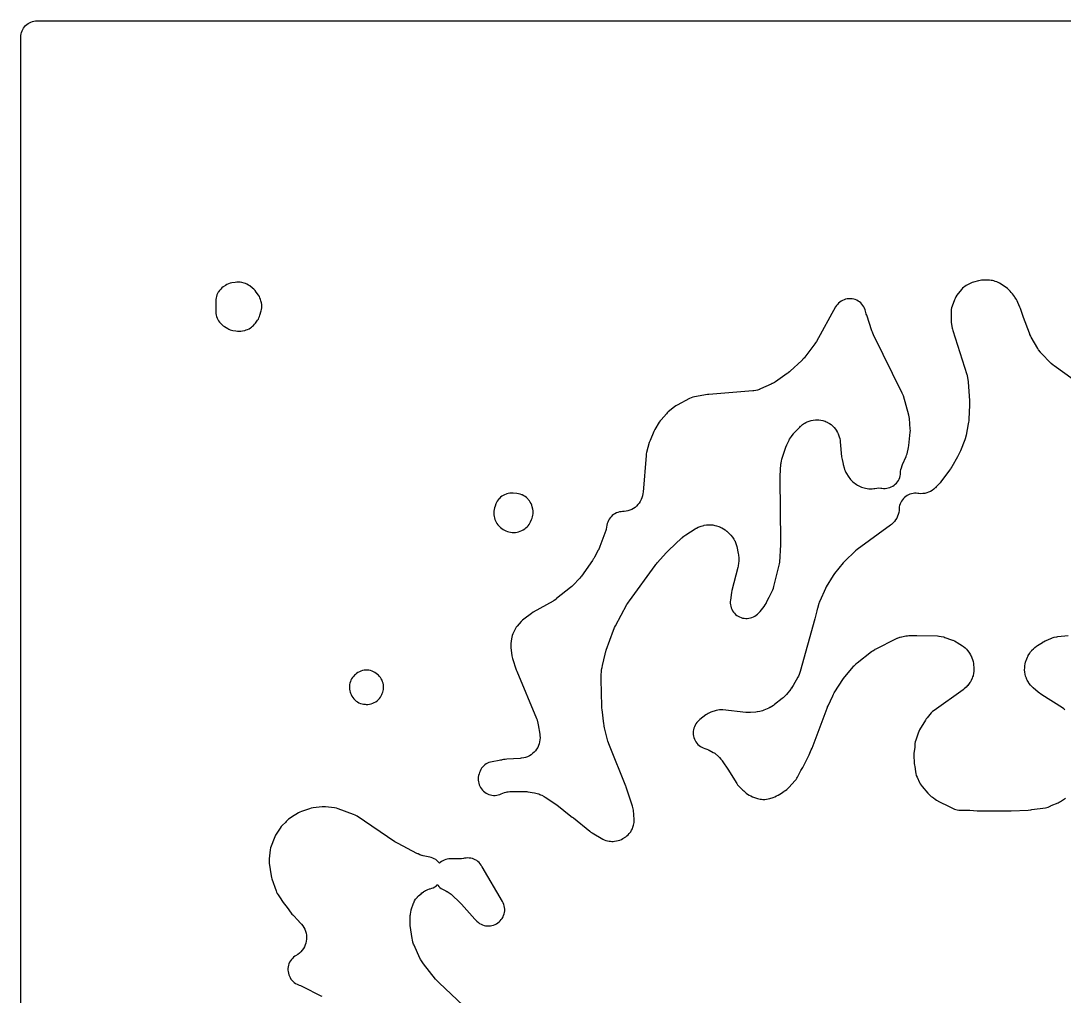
# Model space of a CAD drawing. Header units: millimetres. Extents: x 0 to 300, y 0 to 300.
# Drawn here: x -0.1 to 160.4, y 150 to 300.1 of the extents above; entities that cross this region are included whole.
import ezdxf

# ---------------------------------------------------------------- set-up
doc = ezdxf.new("R2010")
doc.units = ezdxf.units.MM
doc.layers.add('CUT', color=7, linetype='CONTINUOUS')

msp = doc.modelspace()

# ---------------------------------------------------------------- linework, layer by layer
at = {"layer": 'CUT'}
for points in [[(-0.15, 2.4114), (-0.15, 297.5872), (-0.135, 297.8933), (-0.099, 298.1357), (-0.0395, 298.3734), (0.0431, 298.6041), (0.1479, 298.8256), (0.2738, 299.0358), (0.4198, 299.2326), (0.5844, 299.4142), (0.7659, 299.5787), (0.9627, 299.7247), (1.1729, 299.8507), (1.3944, 299.9554), (1.6252, 300.038), (1.8629, 300.0975), (2.1053, 300.1335), (2.1055, 300.1335), (2.1994, 300.1381), (2.4114, 300.1485), (297.5886, 300.1485)], [(163.0489, 244.0136), (158.8423, 247.0223), (158.7033, 247.1267), (158.6789, 247.1459), (158.4162, 247.3734), (158.3936, 247.3948), (158.2704, 247.5174), (156.921, 248.9245), (156.769, 249.0929), (156.7428, 249.1237), (156.4707, 249.4866), (156.4485, 249.5203), (156.3294, 249.7135), (155.3367, 251.4378), (155.2615, 251.5749), (155.2486, 251.5997), (155.1157, 251.8826), (155.1049, 251.9085), (155.0474, 252.0538), (154.156, 254.4542), (153.7832, 255.5618), (153.6607, 255.8603), (153.548, 256.0914), (153.2859, 256.797), (153.1847, 257.0321), (153.0599, 257.2556), (152.9128, 257.4652), (152.7899, 257.6227), (152.748, 257.6979), (152.5914, 257.9189), (152.4381, 258.1122), (152.2505, 258.323), (152.2259, 258.345), (152.0871, 258.5228), (151.9024, 258.7338), (151.6953, 258.9227), (151.4683, 259.0873), (150.4498, 259.742), (150.2437, 259.861), (150.0272, 259.9599), (149.8023, 260.0377), (149.5812, 260.1026), (149.3623, 260.1563), (149.1395, 260.19), (148.9145, 260.2036), (147.8869, 260.219), (147.6661, 260.2125), (147.4467, 260.1866), (147.2305, 260.1415), (146.4383, 259.9391), (146.2194, 259.8723), (146.0076, 259.7859), (145.8045, 259.6804), (145.3173, 259.3983), (145.1222, 259.2729), (144.9396, 259.13), (144.771, 258.9707), (144.6179, 258.7965), (143.8964, 257.8947), (143.7359, 257.6697), (143.6013, 257.4284), (143.4941, 257.1736), (143.1542, 256.2216), (143.0766, 255.9601), (143.028, 255.6917), (143.0089, 255.4196), (142.9889, 254.1261), (142.9952, 253.9059), (143.0209, 253.6871), (143.1582, 252.8407), (143.1948, 252.6583), (143.2449, 252.4791), (145.4121, 245.7065), (145.4494, 245.577), (145.4518, 245.5632), (145.6108, 244.5575), (145.8312, 241.6377), (145.8416, 241.4003), (145.8435, 241.2389), (145.8388, 241.0012), (145.7257, 238.8062), (145.7035, 238.5482), (145.6823, 238.3739), (145.6424, 238.1181), (145.3049, 236.3591), (145.2678, 236.1878), (145.2605, 236.1574), (145.1627, 235.8211), (145.1526, 235.7915), (145.092, 235.6271), (144.4336, 233.9615), (144.3954, 233.874), (143.9675, 233.0407), (143.0932, 231.4985), (142.971, 231.2978), (142.8837, 231.1642), (142.7491, 230.9715), (141.4306, 229.2045), (141.2963, 229.0351), (141.2019, 228.9227), (141.0581, 228.7612), (140.7205, 228.4035), (140.5929, 228.2747), (140.5695, 228.2522), (140.3184, 228.033), (140.071, 227.856), (139.8077, 227.7038), (139.5309, 227.5778), (139.2433, 227.479), (138.9474, 227.4086), (138.6462, 227.367), (138.3423, 227.3547), (138.0386, 227.3718), (137.8782, 227.3966), (137.6342, 227.422), (137.3889, 227.4235), (137.1446, 227.4009), (136.9037, 227.3544), (136.6686, 227.2846), (136.4414, 227.192), (136.2244, 227.0777), (136.0196, 226.9426), (135.829, 226.7881), (135.6546, 226.6157), (135.4978, 226.427), (135.3603, 226.2238), (135.2434, 226.0082), (135.1482, 225.7821), (135.0755, 225.5478), (135.0262, 225.3075), (135.0007, 225.0635), (134.9841, 224.7625), (134.9372, 224.4583), (134.8608, 224.1601), (134.7556, 223.8709), (134.6226, 223.5933), (134.4631, 223.33), (134.2786, 223.0836), (134.071, 222.8564), (133.8201, 222.6308), (133.7947, 222.6101), (133.6495, 222.4977), (128.5493, 218.7442), (128.3054, 218.5396), (126.5955, 216.9083), (126.3992, 216.6981), (125.0521, 215.0785), (124.9348, 214.926), (124.8297, 214.7649), (123.7924, 213.0339), (123.6502, 212.7596), (122.7861, 210.8046), (122.7176, 210.6327), (122.6621, 210.4562), (122.4452, 209.6667), (122.4089, 209.5684), (122.3347, 209.332), (122.0043, 208.0621), (119.7852, 199.9847), (119.7411, 199.8362), (119.7327, 199.8098), (119.6348, 199.5422), (119.5151, 199.2836), (119.5024, 199.2589), (119.4288, 199.1226), (118.6911, 197.8224), (118.6126, 197.6903), (118.598, 197.667), (118.425, 197.4131), (118.4086, 197.391), (118.3145, 197.2695), (117.6433, 196.4395), (117.5107, 196.2844), (117.4863, 196.2573), (117.1968, 195.9699), (117.1696, 195.9456), (117.0135, 195.8141), (115.8383, 194.8772), (115.7033, 194.7745), (115.6787, 194.7567), (115.4183, 194.5851), (115.1435, 194.4378), (115.1162, 194.4247), (114.9616, 194.3549), (114.1834, 194.0244), (113.9894, 193.9483), (113.9545, 193.9357), (113.5878, 193.8261), (113.2111, 193.7578), (113.1743, 193.7532), (112.9669, 193.7332), (112.1016, 193.6741), (111.9391, 193.6665), (111.91, 193.6658), (111.5848, 193.6719), (111.5558, 193.6737), (111.3937, 193.6873), (107.8616, 194.0606), (107.6024, 194.0745), (107.3431, 194.0614), (107.0865, 194.0214), (106.8355, 193.9551), (106.0342, 193.6982), (105.8311, 193.6232), (105.6352, 193.5309), (105.448, 193.422), (105.2709, 193.2973), (104.3314, 192.5728), (104.0824, 192.353), (104.0267, 192.2968), (103.863, 192.1146), (103.718, 191.9173), (103.5929, 191.7067), (103.489, 191.4849), (103.4074, 191.254), (103.3487, 191.0163), (103.3136, 190.7739), (103.3023, 190.5292), (103.3151, 190.2847), (103.3517, 190.0425), (103.4118, 189.8051), (103.4949, 189.5747), (103.6001, 189.3536), (103.7265, 189.1438), (103.8728, 188.9473), (104.0375, 188.7662), (104.2193, 188.602), (104.4162, 188.4564), (104.6264, 188.3307), (104.8479, 188.2263), (105.0786, 188.144), (105.2626, 188.0883), (105.5805, 187.9563), (105.6107, 187.942), (105.7778, 187.8574), (106.3835, 187.5316), (106.5278, 187.4499), (106.5533, 187.4347), (106.6246, 187.3877), (106.6742, 187.3458), (107.2074, 186.8744), (107.3335, 186.7577), (107.3556, 186.7363), (107.572, 186.5063), (107.7666, 186.2575), (107.7844, 186.2325), (107.8806, 186.0902), (108.6191, 184.943), (110.001, 182.7219), (110.1245, 182.5416), (110.2633, 182.3727), (110.4162, 182.2166), (110.5673, 182.0753), (110.7331, 181.8979), (110.9498, 181.6924), (111.0822, 181.5938), (111.2921, 181.3976), (111.4721, 181.2445), (111.6658, 181.1091), (111.921, 180.9481), (112.1623, 180.814), (112.4168, 180.7073), (113.181, 180.4354), (113.3869, 180.3719), (113.5976, 180.3265), (113.8114, 180.2993), (114.0268, 180.2907), (114.3153, 180.2916), (114.5906, 180.3077), (114.8625, 180.354), (115.1277, 180.43), (115.6337, 180.6057), (115.882, 180.7071), (116.118, 180.8346), (116.1267, 180.8399), (116.1462, 180.8472), (116.3772, 180.9622), (116.8891, 181.2508), (117.0997, 181.3838), (117.296, 181.5371), (117.3674, 181.5988), (117.498, 181.6787), (117.6949, 181.8124), (117.8782, 181.9642), (118.0463, 182.1328), (118.9919, 183.1765), (119.1341, 183.3483), (119.2604, 183.5321), (119.3699, 183.7264), (119.8866, 184.7477), (119.9862, 184.889), (120.0883, 185.046), (120.1783, 185.2103), (121.0339, 186.9196), (121.1339, 187.1469), (121.2368, 187.4164), (121.4845, 187.9059), (121.5954, 188.1589), (123.9011, 194.325), (123.9563, 194.464), (123.9957, 194.5577), (124.0563, 194.6944), (124.7755, 196.2316), (124.842, 196.3666), (124.889, 196.4574), (124.901, 196.4795), (125.0161, 196.6718), (126.4471, 198.8911), (127.9112, 200.6877), (128.0481, 200.8464), (128.0733, 200.874), (128.3725, 201.1672), (128.4006, 201.1918), (128.5621, 201.3255), (130.7718, 203.0526), (130.9247, 203.166), (130.9525, 203.1855), (131.2746, 203.3883), (131.3043, 203.405), (131.4727, 203.4938), (134.5145, 205.002), (134.7032, 205.0891), (134.7372, 205.1037), (135.1275, 205.2459), (135.1629, 205.2567), (135.3634, 205.3114), (135.41, 205.3227), (136.0345, 205.455), (136.2702, 205.4882), (136.3031, 205.4912), (136.4874, 205.5034), (137.3739, 205.5403), (137.5076, 205.5435), (137.5985, 205.544), (137.7323, 205.5424), (140.9116, 205.4477), (141.1032, 205.437), (141.1374, 205.4343), (141.4871, 205.3878), (141.8302, 205.3058), (141.8631, 205.2961), (142.0458, 205.2373), (143.083, 204.8739), (143.2267, 204.8203), (143.2522, 204.8101), (143.5099, 204.6954), (143.7573, 204.5601), (143.7808, 204.5459), (143.9106, 204.4642), (144.7436, 203.9156), (144.8803, 203.8211), (144.9044, 203.8036), (145.1438, 203.6136), (145.3459, 203.4215), (145.5303, 203.2123), (145.7113, 202.966), (145.7278, 202.9413), (145.8171, 202.8011), (145.9659, 202.5557), (146.053, 202.4041), (146.0679, 202.3767), (146.2082, 202.0875), (146.3111, 201.8129), (146.388, 201.5299), (146.4429, 201.2133), (146.4468, 201.1823), (146.4646, 201.0083), (146.4974, 200.593), (146.5076, 200.4005), (146.5085, 200.3661), (146.5, 200.012), (146.4591, 199.6914), (146.3784, 199.3465), (146.3688, 199.3134), (146.3121, 199.1343), (146.2467, 198.9596), (146.2339, 198.9279), (146.0857, 198.6088), (145.9058, 198.3065), (145.8868, 198.278), (145.7766, 198.1215), (145.6817, 197.9938), (145.5612, 197.8401), (145.539, 197.8132), (145.2962, 197.549), (145.0273, 197.3114), (145, 197.2898), (144.844, 197.1723), (140.3775, 193.9881), (140.1501, 193.805), (139.9455, 193.5966), (139.3094, 192.868), (139.1721, 192.6959), (139.0504, 192.5124), (138.1454, 191.0078), (138.0154, 190.7618), (137.9137, 190.5028), (137.5486, 189.3967), (137.4826, 189.1575), (137.4406, 188.9129), (137.4231, 188.6654), (137.4166, 188.3528), (137.3016, 187.6867), (137.2701, 187.4178), (137.2678, 187.147), (137.3284, 185.8248), (137.3519, 185.5784), (137.3998, 185.3355), (137.4783, 185.0198), (137.5269, 184.5325), (137.5704, 184.2548), (137.6448, 183.9838), (137.7492, 183.7228), (138.1489, 182.8666), (138.256, 182.6625), (138.3813, 182.4691), (138.524, 182.288), (139.4372, 181.2331), (139.6168, 181.0461), (139.7206, 180.9583), (139.7713, 180.9056), (139.9377, 180.7608), (140.1161, 180.6313), (140.3033, 180.5075), (140.5675, 180.3068), (140.7607, 180.1738), (140.9655, 180.0595), (141.0294, 180.0277), (141.205, 179.9116), (141.401, 179.7946), (141.6067, 179.696), (142.2067, 179.4414), (143.2916, 178.901), (143.5049, 178.8069), (143.726, 178.7331), (143.953, 178.6803), (144.184, 178.6487), (144.4169, 178.6389), (145.8724, 178.6451), (147.0201, 178.5481), (147.0577, 178.5452), (147.0645, 178.5447), (147.223, 178.5387), (152.0831, 178.5104), (152.1104, 178.5104), (152.1151, 178.5105), (152.2289, 178.5136), (154.8769, 178.6478), (155.1966, 178.6848), (155.2756, 178.6991), (155.4255, 178.7102), (157.5015, 179.0095), (157.715, 179.0498), (157.9241, 179.1085), (158.1274, 179.1851), (158.3233, 179.2791), (158.4148, 179.328), (159.4503, 179.7522), (159.6387, 179.8386), (159.8193, 179.9404), (159.9908, 180.0568), (160.5859, 180.4977)], [(160.5204, 194.0786), (160.341, 194.2326), (160.1478, 194.3689), (156.9517, 196.4056), (156.7372, 196.553), (156.5952, 196.658), (156.3914, 196.82), (155.6157, 197.4816), (155.4723, 197.6104), (155.4473, 197.6341), (155.2028, 197.8904), (155.0251, 198.1199), (154.9977, 198.1592), (154.9818, 198.1844), (154.896, 198.3272), (154.7109, 198.6512), (154.6674, 198.7404), (154.5882, 198.9141), (154.5749, 198.9454), (154.4541, 199.2748), (154.375, 199.5849), (154.3278, 199.9015), (154.3117, 200.252), (154.3118, 200.2861), (154.3176, 200.4769), (154.3263, 200.6317), (154.3399, 200.8037), (154.343, 200.8344), (154.3897, 201.1482), (154.4585, 201.4293), (154.5619, 201.7292), (154.5733, 201.7579), (154.6406, 201.9168), (154.7725, 202.209), (154.8632, 202.3958), (154.8803, 202.4287), (155.0918, 202.7858), (155.1124, 202.8166), (155.2327, 202.9858), (155.3112, 203.09), (155.4182, 203.2255), (155.4379, 203.2493), (155.6513, 203.4842), (155.8649, 203.6796), (156.1178, 203.8714), (156.1432, 203.8889), (156.2876, 203.9835), (157.0622, 204.4658), (157.1821, 204.5374), (157.2038, 204.5498), (157.451, 204.6793), (157.4736, 204.6901), (157.6007, 204.7478), (158.3249, 205.0608), (158.5028, 205.1324), (158.5349, 205.1444), (158.871, 205.2504), (159.2161, 205.3216), (159.2499, 205.3268), (159.4402, 205.351), (161.0194, 205.5113)], [(68.8577, 147.6952), (64.2089, 152.0276), (63.7079, 152.55), (63.6651, 152.6025), (61.8018, 154.9819), (61.7131, 155.1196), (61.5256, 155.4106), (61.4185, 155.5769), (61.3285, 155.7165), (61.2561, 155.8637), (60.3628, 157.8247), (60.2924, 157.9896), (60.2805, 158.0194), (60.1732, 158.3309), (60.096, 158.6513), (60.09, 158.6828), (60.0607, 158.8597), (59.7762, 160.87), (59.7552, 161.0496), (59.7523, 161.0817), (59.7363, 161.4428), (59.7364, 161.4751), (59.7415, 161.6559), (59.7808, 162.4065), (59.794, 162.5804), (59.7971, 162.6114), (59.8435, 162.9286), (59.9192, 163.2401), (59.928, 163.27), (59.9808, 163.4361), (60.2231, 164.1404), (60.2875, 164.3134), (60.2997, 164.344), (60.4411, 164.6525), (60.5972, 164.9199), (60.7072, 165.0718), (60.873, 165.2579), (60.8974, 165.2826), (61.0375, 165.4173), (61.4259, 165.7717), (61.5672, 165.8943), (61.593, 165.9155), (61.8117, 166.0783), (61.8353, 166.093), (61.9628, 166.1674), (62.1216, 166.255), (62.1504, 166.27), (62.4534, 166.4096), (62.7408, 166.5096), (62.8429, 166.5344), (63.0821, 166.6052), (63.3129, 166.6995), (63.5333, 166.8163), (63.7409, 166.9545), (63.9337, 167.1127), (63.9616, 167.1408), (64.0032, 167.0828), (64.1628, 166.9002), (64.3395, 166.734), (64.5314, 166.5857), (64.7367, 166.4567), (64.9536, 166.3481), (65.0521, 166.3047), (65.2342, 166.2191), (65.4124, 166.1294), (65.4438, 166.1125), (65.7571, 165.9222), (66.0484, 165.6996), (66.0755, 165.6765), (66.2239, 165.5431), (67.3341, 164.4902), (67.455, 164.3703), (67.5352, 164.287), (67.6505, 164.1617), (69.6841, 161.8483), (69.8376, 161.6885), (70.0047, 161.5429), (70.2474, 161.3498), (70.4483, 161.2055), (70.6625, 161.0817), (70.8879, 160.9798), (71.1222, 160.9006), (71.3632, 160.845), (71.6085, 160.8134), (71.8558, 160.8062), (72.1025, 160.8236), (72.3464, 160.8652), (72.5849, 160.9307), (72.8158, 161.0194), (73.0368, 161.1306), (73.2457, 161.263), (73.4405, 161.4154), (73.6193, 161.5863), (73.7803, 161.7741), (73.922, 161.9769), (74.0429, 162.1926), (74.142, 162.4193), (74.2181, 162.6546), (74.2707, 162.8963), (74.299, 163.1421), (74.303, 163.3894), (74.2825, 163.6359), (74.2378, 163.8791), (74.1692, 164.1168), (74.0775, 164.3465), (73.9635, 164.5661), (70.8581, 169.8859), (70.8051, 169.9814), (70.6776, 170.1871), (70.5309, 170.3795), (70.3663, 170.5569), (70.1853, 170.7174), (69.9896, 170.8598), (69.781, 170.9825), (69.5616, 171.0845), (69.3334, 171.1648), (69.0984, 171.2227), (68.859, 171.2576), (68.6173, 171.2692), (68.3756, 171.2573), (68.1362, 171.2222), (67.9633, 171.1882), (67.6454, 171.1558), (67.6144, 171.1541), (67.4406, 171.1485), (65.9407, 171.1354), (65.6985, 171.1216), (65.4589, 171.0843), (65.224, 171.024), (64.996, 170.9412), (64.7771, 170.8367), (64.5694, 170.7114), (64.3748, 170.5667), (64.2551, 170.4581), (64.2234, 170.503), (64.0603, 170.6917), (63.8791, 170.8631), (63.6818, 171.0156), (63.4703, 171.1477), (63.2466, 171.2581), (63.0131, 171.3456), (62.772, 171.4095), (61.7658, 171.6229), (61.599, 171.6622), (61.5694, 171.6699), (61.2685, 171.7631), (60.9774, 171.8834), (60.9496, 171.8964), (60.7961, 171.9725), (57.8864, 173.499), (57.7077, 173.5991), (57.5882, 173.6704), (57.4151, 173.7801), (51.576, 177.7104), (51.3153, 177.8638), (51.038, 177.9846), (48.7013, 178.8383), (48.417, 178.9234), (48.1245, 178.9742), (46.7448, 179.1303), (46.4712, 179.1461), (46.1975, 179.1319), (44.8067, 178.9829), (44.5228, 178.9359), (44.2461, 178.8564), (43.0403, 178.4338), (42.8006, 178.3356), (42.5723, 178.213), (41.5038, 177.566), (41.2707, 177.4062), (41.0572, 177.2212), (40.8532, 177.0231), (40.6929, 176.8809), (40.5788, 176.7566), (40.1141, 176.3055), (39.9207, 176.095), (39.7527, 175.8638), (39.0478, 174.7675), (38.9121, 174.5284), (38.8034, 174.2758), (38.3678, 173.0872), (38.2839, 172.8095), (38.2328, 172.5239), (38.0679, 171.146), (38.0514, 170.9273), (38.0542, 170.708), (38.0762, 170.4898), (38.3615, 168.5241), (38.4081, 168.2855), (38.4776, 168.0526), (39.12, 166.2293), (39.2065, 166.0156), (39.3123, 165.8109), (39.4366, 165.6167), (39.6511, 165.3133), (39.666, 165.2873), (40.2223, 164.4094), (40.417, 164.1429), (40.8132, 163.6696), (41.4356, 162.7892), (41.551, 162.6384), (41.6776, 162.4968), (42.5635, 161.5784), (42.5993, 161.5357), (42.622, 161.5089), (42.6262, 161.5041), (42.7263, 161.3946), (43.0347, 161.0768), (43.2264, 160.8343), (43.3939, 160.5732), (43.5348, 160.2968), (43.6478, 160.008), (43.7318, 159.7094), (43.786, 159.4039), (43.8098, 159.0947), (43.8031, 158.7846), (43.7658, 158.4766), (43.6983, 158.1738), (43.6014, 157.8792), (43.4759, 157.5955), (43.3231, 157.3256), (43.1444, 157.072), (42.9416, 156.8373), (42.7167, 156.6237), (42.4718, 156.4333), (42.1319, 156.2192), (42.133, 156.2175), (42.0095, 156.1397), (41.8146, 155.9881), (41.6356, 155.8181), (41.4743, 155.6312), (41.3322, 155.4293), (41.2107, 155.2143), (41.1109, 154.9885), (41.034, 154.7539), (40.9806, 154.5128), (40.9512, 154.2677), (40.9461, 154.0208), (40.9654, 153.7747), (41.0089, 153.5317), (41.0761, 153.2941), (41.1665, 153.0643), (41.2791, 152.8446), (41.4128, 152.637), (41.5663, 152.4437), (41.7381, 152.2664), (41.9266, 152.1069), (42.1299, 151.9668), (42.3461, 151.8475), (42.5729, 151.75), (42.6731, 151.7128), (42.8671, 151.6343), (42.9973, 151.5774), (43.1866, 151.4882), (46.0265, 150.0529), (46.1762, 149.9729)]]:
    msp.add_lwpolyline(points, dxfattribs=at)
for points in [[(33.1969, 252.3711), (33.4434, 252.3636), (33.6894, 252.3805), (33.9326, 252.4215), (34.2905, 252.5002), (34.5231, 252.5633), (34.7485, 252.6484), (34.9647, 252.7548), (35.1696, 252.8815), (35.3325, 252.9935), (35.5063, 253.1244), (35.668, 253.2699), (35.8164, 253.4289), (35.9505, 253.6002), (36.2743, 254.0532), (36.3923, 254.2344), (36.4941, 254.425), (36.5792, 254.6237), (36.6467, 254.8291), (36.8335, 255.4922), (36.8889, 255.7345), (36.92, 255.9812), (36.9265, 256.2297), (36.9082, 256.4775), (36.8654, 256.7224), (36.7914, 257.0491), (36.7299, 257.272), (36.6481, 257.4883), (36.5467, 257.6961), (36.4265, 257.8937), (36.0838, 258.4022), (35.9157, 258.6241), (35.7239, 258.8259), (35.5108, 259.0051), (35.0596, 259.3437), (34.8583, 259.4799), (34.6446, 259.596), (34.4208, 259.6908), (34.1887, 259.7634), (33.8732, 259.8455), (33.6147, 259.8983), (33.352, 259.9236), (33.0881, 259.9211), (32.8259, 259.8908), (32.3025, 259.8021), (32.0431, 259.7438), (31.7913, 259.6583), (31.5501, 259.5465), (31.3221, 259.4097), (30.9992, 259.1919), (30.7902, 259.0343), (30.5987, 258.8557), (30.427, 258.6581), (30.2769, 258.4437), (30.2295, 258.3678), (30.1157, 258.1651), (30.0211, 257.9526), (29.9468, 257.7323), (29.8932, 257.5061), (29.8608, 257.2758), (29.85, 257.0435), (29.85, 255.3478), (29.862, 255.1029), (29.898, 254.8602), (29.9576, 254.6223), (30.0402, 254.3914), (30.145, 254.1697), (30.2711, 253.9593), (30.4171, 253.7623), (30.5129, 253.6455), (30.6616, 253.4798), (30.8245, 253.328), (31.0002, 253.1914), (31.1874, 253.0708), (31.6761, 252.7861), (31.8693, 252.6846), (32.0705, 252.6003), (32.2784, 252.5339), (32.4912, 252.4859), (32.9523, 252.4028)], [(70.8775, 181.7213), (71.0498, 181.5508), (71.2378, 181.3978), (71.4398, 181.2637), (71.6538, 181.1499), (71.8778, 181.0572), (72.1097, 180.9868), (72.3474, 180.9391), (72.5886, 180.9146), (72.831, 180.9136), (73.0724, 180.9362), (73.3104, 180.9819), (73.5429, 181.0505), (73.7677, 181.1414), (73.9929, 181.2453), (74.2518, 181.3395), (74.5252, 181.4136), (74.6672, 181.4597), (74.8229, 181.4669), (75.0964, 181.4931), (75.1248, 181.4946), (75.2834, 181.4997), (77.1655, 181.5203), (77.3312, 181.5184), (77.3609, 181.5174), (77.6912, 181.4918), (77.7207, 181.4882), (77.8847, 181.4644), (78.8816, 181.2975), (79.0815, 181.2584), (79.1169, 181.2505), (79.5088, 181.1401), (79.5432, 181.1284), (79.7341, 181.0574), (79.8362, 181.0162), (80.0057, 180.943), (80.0357, 180.9292), (80.3629, 180.7581), (80.3914, 180.7414), (80.5483, 180.644), (82.3306, 179.4757), (84.4978, 177.7171), (84.692, 177.5745), (84.8949, 177.4537), (87.4112, 175.3782), (87.5713, 175.2566), (87.7407, 175.1483), (89.3922, 174.1832), (89.6245, 174.0633), (89.868, 173.9683), (90.12, 173.8993), (90.3779, 173.8569), (90.5788, 173.8347), (90.7874, 173.8203), (90.9965, 173.8235), (91.2046, 173.8441), (91.4986, 173.8857), (91.7616, 173.9374), (92.0176, 174.017), (92.2635, 174.1235), (92.4967, 174.2558), (92.9199, 174.5269), (93.1214, 174.6704), (93.3077, 174.8332), (93.477, 175.0136), (93.6276, 175.2099), (93.6956, 175.3081), (93.8367, 175.5378), (93.9524, 175.7813), (94.0411, 176.0358), (94.1169, 176.2978), (94.1687, 176.5121), (94.2015, 176.7301), (94.2149, 176.9502), (94.2089, 177.1707), (94.1048, 178.627), (94.0816, 178.8315), (94.0418, 179.0334), (93.9855, 179.2313), (93.0185, 182.1645), (93.0082, 182.1953), (93.0063, 182.2008), (92.9582, 182.329), (90.4137, 188.5874), (90.3239, 188.8323), (90.2688, 189.0006), (90.1962, 189.2514), (89.6735, 191.3249), (89.6253, 191.5431), (89.5971, 191.6922), (89.562, 191.9129), (89.2782, 194.1223), (89.2586, 194.3134), (89.2486, 194.4434), (89.2389, 194.6352), (89.1349, 198.7391), (89.1352, 198.9415), (89.1392, 199.0788), (89.1504, 199.2809), (89.2232, 200.1602), (89.2557, 200.4314), (89.2843, 200.6144), (89.3364, 200.8824), (89.75, 202.6625), (89.8084, 202.8831), (89.8526, 203.0316), (89.9243, 203.2482), (91.0492, 206.3297), (91.1503, 206.5785), (91.2249, 206.7448), (91.3435, 206.9857), (93.1202, 210.2901), (93.2508, 210.514), (93.3446, 210.6629), (93.4904, 210.8773), (97.4708, 216.3175), (97.5829, 216.4632), (97.6615, 216.5602), (97.7806, 216.7002), (99.2166, 218.3057), (99.3265, 218.4234), (99.403, 218.5018), (99.5179, 218.6148), (101.5764, 220.5524), (101.7098, 220.672), (101.7341, 220.6928), (102.0172, 220.9123), (102.0434, 220.9307), (102.1925, 221.0301), (103.6321, 221.9407), (103.7764, 222.0275), (103.8026, 222.0425), (104.078, 222.1838), (104.365, 222.2999), (104.3934, 222.3099), (104.5534, 222.3624), (104.7504, 222.4221), (104.9403, 222.4744), (104.9744, 222.4828), (105.3448, 222.5538), (105.6902, 222.5835), (106.013, 222.5786), (106.3238, 222.5428), (106.6588, 222.47), (106.6909, 222.4613), (106.8698, 222.4082), (107.2391, 222.2884), (107.4005, 222.2319), (107.4291, 222.2212), (107.718, 222.0974), (107.9702, 221.9609), (108.209, 221.802), (108.4537, 221.6047), (108.4766, 221.5844), (108.6021, 221.4683), (108.958, 221.1233), (109.0991, 220.979), (109.1236, 220.9526), (109.3606, 220.6675), (109.5656, 220.3585), (109.5839, 220.3275), (109.6753, 220.1622), (109.7443, 220.0213), (109.7571, 219.9934), (109.8763, 219.7006), (109.9681, 219.3981), (109.9757, 219.3683), (110.0142, 219.2007), (110.2335, 218.1352), (110.2708, 217.9235), (110.2764, 217.8856), (110.3143, 217.4577), (110.3155, 217.4194), (110.316, 217.2045), (110.3083, 216.9142), (110.2965, 216.6987), (110.2933, 216.6604), (110.2325, 216.2335), (110.2249, 216.1958), (110.1762, 215.9856), (109.2445, 212.4331), (109.1866, 212.1437), (109.0254, 210.9863), (109.0035, 210.7425), (109.0056, 210.4977), (109.0317, 210.2543), (109.0814, 210.0145), (109.1543, 209.7808), (109.2498, 209.5554), (109.3668, 209.3404), (109.5043, 209.1378), (109.6609, 208.9497), (109.8352, 208.7778), (110.0255, 208.6237), (110.23, 208.489), (110.4466, 208.375), (110.6733, 208.2827), (110.908, 208.213), (111.1484, 208.1666), (111.3922, 208.1439), (111.637, 208.1452), (111.8805, 208.1704), (112.1204, 208.2193), (112.3543, 208.2915), (112.5801, 208.3861), (112.7955, 208.5024), (112.9985, 208.6393), (113.1872, 208.7953), (113.3413, 208.936), (113.4839, 209.0771), (113.6146, 209.2291), (114.2273, 210.0018), (114.3831, 210.2217), (114.5143, 210.4571), (114.6506, 210.7358), (115.0123, 211.4111), (115.1183, 211.6352), (115.1947, 211.8489), (115.54, 212.5554), (115.6421, 212.7954), (115.7187, 213.0447), (116.5489, 216.3526), (116.5948, 216.5796), (116.6195, 216.8099), (116.7799, 219.4547), (116.7887, 219.5352), (116.8022, 219.7231), (116.8018, 219.8157), (116.8035, 219.844), (116.8055, 219.88), (116.8058, 219.8865), (116.8081, 220.0386), (116.6669, 229.6356), (116.6681, 229.8011), (116.6714, 229.9136), (116.6799, 230.0791), (116.8141, 231.8985), (116.8289, 232.0546), (116.8321, 232.0825), (116.8773, 232.3674), (116.9461, 232.6474), (116.954, 232.6744), (117.0009, 232.8241), (117.5675, 234.5078), (117.7272, 234.8569), (117.8375, 235.098), (118.0651, 235.5955), (118.1242, 235.7248), (118.4213, 236.1689), (118.516, 236.3039), (118.5335, 236.3277), (118.7402, 236.5847), (118.7597, 236.6069), (118.8714, 236.7283), (119.6944, 237.5845), (119.8375, 237.7256), (119.8637, 237.7501), (120.1466, 237.9874), (120.4534, 238.1931), (120.4842, 238.2115), (120.6596, 238.3097), (120.6611, 238.3105), (120.8289, 238.3933), (120.8592, 238.4074), (121.1782, 238.5362), (121.4795, 238.6241), (121.7881, 238.6815), (122.1309, 238.7104), (122.1643, 238.7116), (122.3514, 238.7133), (122.4197, 238.7122), (122.5988, 238.7051), (122.6307, 238.7031), (122.958, 238.6665), (123.2521, 238.6048), (123.5665, 238.5067), (123.5966, 238.4957), (123.7605, 238.4314), (123.9346, 238.3529), (123.9657, 238.3378), (124.2782, 238.1665), (124.5456, 237.9816), (124.7925, 237.7702), (125.0163, 237.5343), (125.2145, 237.2766), (125.4014, 236.9732), (125.418, 236.9428), (125.5066, 236.7703), (125.6007, 236.5748), (125.6709, 236.4203), (125.6828, 236.3924), (125.7922, 236.1002), (125.8675, 235.8256), (125.9224, 235.5185), (125.9264, 235.4884), (125.9449, 235.3197), (126.1456, 233.0076), (126.1704, 232.8119), (126.2106, 232.6187), (126.3288, 232.1447), (126.3302, 232.1346), (126.381, 231.9141), (126.4034, 231.8457), (126.5359, 231.3145), (126.6074, 231.0782), (126.7019, 230.8502), (126.8184, 230.6325), (127.2616, 229.8945), (127.3921, 229.6987), (127.5404, 229.5161), (127.7052, 229.3483), (127.885, 229.1966), (128.4146, 228.7911), (128.599, 228.6627), (128.7941, 228.5513), (128.9985, 228.4579), (129.2105, 228.3832), (129.8366, 228.1938), (130.081, 228.1331), (130.3303, 228.0973), (130.5819, 228.0867), (130.8332, 228.1015), (131.0819, 228.1416), (131.2146, 228.1699), (131.2469, 228.1759), (131.5811, 228.2219), (131.8887, 228.2338), (132.1959, 228.2156), (132.3371, 228.1932), (132.5848, 228.1665), (132.8339, 228.1646), (133.0819, 228.1875), (133.3264, 228.235), (133.565, 228.3065), (133.7953, 228.4015), (134.015, 228.5189), (134.2219, 228.6575), (134.414, 228.8161), (134.5893, 228.993), (134.7462, 229.1865), (134.8831, 229.3946), (134.9986, 229.6153), (135.0915, 229.8464), (135.161, 230.0856), (135.2063, 230.3305), (135.227, 230.5788), (135.2329, 230.7566), (135.2724, 231.0581), (135.3409, 231.3544), (135.4469, 231.6705), (135.4587, 231.7007), (135.5287, 231.868), (136.065, 233.0675), (136.1493, 233.2823), (136.2135, 233.5039), (136.4431, 234.4596), (136.4989, 234.7856), (136.7118, 236.838), (136.725, 237.0647), (136.7175, 237.2916), (136.5876, 238.9468), (136.5553, 239.1966), (136.498, 239.4419), (135.6494, 242.3939), (135.5792, 242.6029), (135.4908, 242.805), (131.0655, 251.8193), (130.9647, 252.0428), (130.9012, 252.1967), (130.8152, 252.4264), (130.0034, 254.8315), (129.9491, 255.0063), (129.9402, 255.0377), (129.8471, 255.4392), (129.7784, 255.6799), (129.686, 255.9124), (129.5709, 256.1346), (129.4341, 256.3441), (129.277, 256.5389), (129.1013, 256.717), (128.9086, 256.8767), (128.701, 257.0163), (128.4804, 257.1345), (128.2491, 257.23), (128.0094, 257.3019), (127.7638, 257.3495), (127.5146, 257.3723), (127.2644, 257.37), (127.0156, 257.3428), (126.7709, 257.2909), (126.5325, 257.2147), (126.303, 257.1151), (126.0845, 256.993), (125.8794, 256.8497), (125.6896, 256.6866), (125.517, 256.5054), (125.3635, 256.3078), (125.2305, 256.0959), (122.2623, 250.7955), (122.1233, 250.5668), (122.0235, 250.4152), (121.8685, 250.197), (120.4654, 248.3637), (120.3679, 248.2417), (120.35, 248.2202), (120.1403, 247.9889), (120.1207, 247.969), (120.0087, 247.8601), (118.2533, 246.2217), (118.1497, 246.1285), (118.1309, 246.1122), (117.9137, 245.9378), (117.8936, 245.9229), (117.7803, 245.8418), (115.9643, 244.5932), (115.8241, 244.5013), (115.7987, 244.4855), (115.5068, 244.3211), (115.48, 244.3075), (115.3289, 244.2353), (113.6637, 243.4845), (113.515, 243.4213), (113.4882, 243.4105), (113.2078, 243.3122), (112.9452, 243.2448), (112.6521, 243.196), (112.6234, 243.1925), (112.4625, 243.1763), (105.7224, 242.6445), (105.4959, 242.6162), (103.501, 242.2737), (103.2433, 242.2153), (102.9932, 242.13), (102.7535, 242.0188), (100.8332, 241.0012), (100.6152, 240.8711), (100.4116, 240.7196), (99.4577, 239.9316), (99.3153, 239.8046), (99.183, 239.667), (98.3572, 238.7398), (98.2108, 238.5592), (98.0818, 238.3657), (97.4086, 237.2466), (97.2452, 236.9243), (96.6628, 235.5347), (96.5551, 235.2211), (96.1413, 233.691), (96.092, 233.4692), (96.063, 233.2439), (95.595, 227.5741), (95.5754, 227.3916), (95.5711, 227.3591), (95.5106, 227.0272), (95.4261, 226.7312), (95.3131, 226.4449), (95.1726, 226.1711), (95.006, 225.9123), (94.8149, 225.671), (94.6011, 225.4496), (94.3668, 225.2501), (94.114, 225.0744), (93.8453, 224.9244), (93.5632, 224.8013), (93.2704, 224.7064), (92.9697, 224.6405), (92.6641, 224.6044), (92.4487, 224.6001), (92.201, 224.5829), (91.9562, 224.5412), (91.7168, 224.4754), (91.4851, 224.3862), (91.2634, 224.2745), (91.0539, 224.1413), (90.8586, 223.988), (90.6795, 223.816), (90.5183, 223.6272), (90.3766, 223.4233), (90.2559, 223.2064), (90.1573, 222.9785), (90.0817, 222.742), (90.03, 222.4992), (89.9811, 222.1963), (89.9041, 221.895), (89.8953, 221.866), (89.8424, 221.7053), (88.9667, 219.2346), (88.9141, 219.0949), (88.9041, 219.0701), (88.7823, 218.7975), (88.7704, 218.7735), (88.7015, 218.641), (88.1103, 217.5586), (88.003, 217.3748), (87.9267, 217.2521), (87.8091, 217.0747), (86.1181, 214.6727), (86.0362, 214.5608), (86.0211, 214.541), (85.8452, 214.3267), (85.8287, 214.3081), (85.7349, 214.206), (84.9202, 213.351), (84.7399, 213.1742), (84.6136, 213.0584), (84.4219, 212.8942), (82.2971, 211.1942), (82.1772, 211.1022), (82.1554, 211.0862), (81.9051, 210.9171), (81.8821, 210.9028), (81.752, 210.826), (78.6915, 209.0996), (78.4326, 208.9317), (77.2317, 208.0429), (77.0176, 207.8652), (76.8247, 207.6649), (76.2201, 206.963), (76.0787, 206.7827), (75.9543, 206.5903), (75.8482, 206.3872), (75.5556, 205.7592), (75.4551, 205.5091), (75.3821, 205.2496), (75.3375, 204.9837), (75.2564, 204.265), (75.2407, 203.9623), (75.2618, 203.66), (75.4251, 202.4132), (75.4642, 202.1921), (75.5231, 201.9754), (76.0762, 200.2482), (76.1499, 200.0479), (79.2012, 192.7364), (79.2823, 192.524), (79.2956, 192.4858), (79.4186, 192.0483), (79.4272, 192.0088), (79.4686, 191.7852), (79.6936, 190.3233), (79.7172, 190.1409), (79.7206, 190.1083), (79.739, 189.7708), (79.7257, 189.4627), (79.6822, 189.1574), (79.609, 188.8579), (79.5068, 188.5669), (79.3766, 188.2874), (79.2197, 188.0219), (79.0375, 187.7731), (78.8319, 187.5433), (78.6047, 187.3348), (78.3582, 187.1496), (78.0947, 186.9893), (77.8168, 186.8557), (77.5272, 186.7499), (77.2285, 186.6729), (76.8945, 186.6211), (76.8619, 186.6177), (76.6785, 186.6029), (74.6548, 186.4896), (74.3495, 186.4536), (74.1394, 186.4156), (73.8992, 186.3598), (73.788, 186.3221), (73.6704, 186.3184), (73.4262, 186.2866), (72.3492, 186.0918), (72.113, 186.0371), (71.8832, 185.9598), (71.662, 185.8607), (71.4514, 185.7405), (71.2535, 185.6006), (71.07, 185.4421), (70.9028, 185.2666), (70.7533, 185.0758), (70.6231, 184.8713), (70.5132, 184.6552), (70.4248, 184.4295), (70.3506, 184.209), (70.2844, 183.9757), (70.2412, 183.7372), (70.2213, 183.4956), (70.2248, 183.2532), (70.2519, 183.0123), (70.3021, 182.7752), (70.3751, 182.544), (70.4701, 182.321), (70.5862, 182.1082), (70.7225, 181.9077)], [(76.2443, 221.4476), (76.4172, 221.4881), (76.6776, 221.5641), (76.9282, 221.6679), (77.1662, 221.7983), (77.3886, 221.9537), (77.5611, 222.0888), (77.7408, 222.2438), (77.9051, 222.4152), (78.0523, 222.6013), (78.1813, 222.8006), (78.2907, 223.0112), (78.4507, 223.3585), (78.5388, 223.5761), (78.6061, 223.8009), (78.652, 224.0311), (78.6762, 224.2646), (78.6783, 224.4993), (78.6584, 224.7332), (78.6167, 224.9642), (78.5299, 225.3423), (78.4591, 225.5906), (78.3632, 225.8304), (78.243, 226.0589), (78.0999, 226.2738), (77.9354, 226.4729), (77.8574, 226.5579), (77.6695, 226.7422), (77.4633, 226.9057), (77.241, 227.0467), (77.0051, 227.1635), (76.9536, 227.1857), (76.7025, 227.2784), (76.4429, 227.3437), (76.1778, 227.3808), (75.6018, 227.4303), (75.3525, 227.4392), (75.1035, 227.4233), (74.8573, 227.3825), (74.6164, 227.3175), (74.5316, 227.29), (74.2968, 227.2005), (74.0721, 227.0879), (73.8599, 226.9533), (73.6622, 226.7981), (73.4811, 226.6239), (73.4534, 226.5943), (73.2972, 226.4112), (73.1594, 226.2139), (73.0411, 226.0042), (72.9436, 225.7842), (72.8152, 225.4521), (72.7312, 225.1942), (72.6757, 224.9286), (72.6492, 224.6586), (72.6353, 224.3381), (72.6365, 224.0973), (72.6608, 223.8579), (72.708, 223.6218), (72.7777, 223.3914), (72.7886, 223.3609), (72.8745, 223.1504), (72.9792, 222.9485), (73.1019, 222.757), (73.2414, 222.5774), (73.3966, 222.4112), (73.6715, 222.1426), (73.854, 221.9809), (74.0514, 221.8377), (74.2618, 221.7145), (74.4831, 221.6124), (74.7134, 221.5322), (74.9504, 221.4749), (75.2064, 221.4261), (75.4653, 221.3907), (75.7265, 221.3824), (75.9871, 221.4015)], [(52.5976, 194.9477), (52.8501, 194.9248), (53.0079, 194.9185), (53.2614, 194.9212), (53.5132, 194.9496), (53.7609, 195.0033), (54.0018, 195.0818), (54.2336, 195.1843), (54.4538, 195.3098), (54.6602, 195.4569), (54.8506, 195.6241), (55.0231, 195.8098), (55.1759, 196.0119), (55.3075, 196.2286), (55.4165, 196.4574), (55.465, 196.5741), (55.5401, 196.7798), (55.5968, 196.9914), (55.6349, 197.2071), (55.6539, 197.4253), (55.6553, 197.4579), (55.6542, 197.6975), (55.6301, 197.9359), (55.5833, 198.171), (55.5142, 198.4004), (55.4235, 198.6222), (55.3119, 198.8343), (55.1806, 199.0348), (55.0306, 199.2217), (54.8635, 199.3934), (54.7334, 199.5149), (54.5421, 199.6763), (54.3357, 199.8177), (54.1162, 199.9378), (53.8858, 200.0353), (53.6468, 200.1094), (53.4016, 200.1591), (53.1527, 200.1841), (52.9024, 200.1841), (52.6535, 200.1591), (52.4083, 200.1094), (52.1693, 200.0353), (51.9389, 199.9378), (51.7194, 199.8177), (51.513, 199.6763), (51.3218, 199.5149), (51.1963, 199.3978), (51.0316, 199.2288), (50.8835, 199.045), (50.7534, 198.8481), (50.6425, 198.6398), (50.5517, 198.4219), (50.4818, 198.1964), (50.4336, 197.9654), (50.4073, 197.7308), (50.4033, 197.4948), (50.4215, 197.2595), (50.4619, 197.027), (50.524, 196.7993), (50.5718, 196.6518), (50.6621, 196.4149), (50.7759, 196.1884), (50.9121, 195.9746), (51.0692, 195.7757), (51.2457, 195.5937), (51.4397, 195.4305), (51.6492, 195.2878), (51.8721, 195.167), (52.1061, 195.0695), (52.3488, 194.9961)]]:
    msp.add_lwpolyline(points, close=True, dxfattribs=at)

doc.saveas('drawing.dxf')
